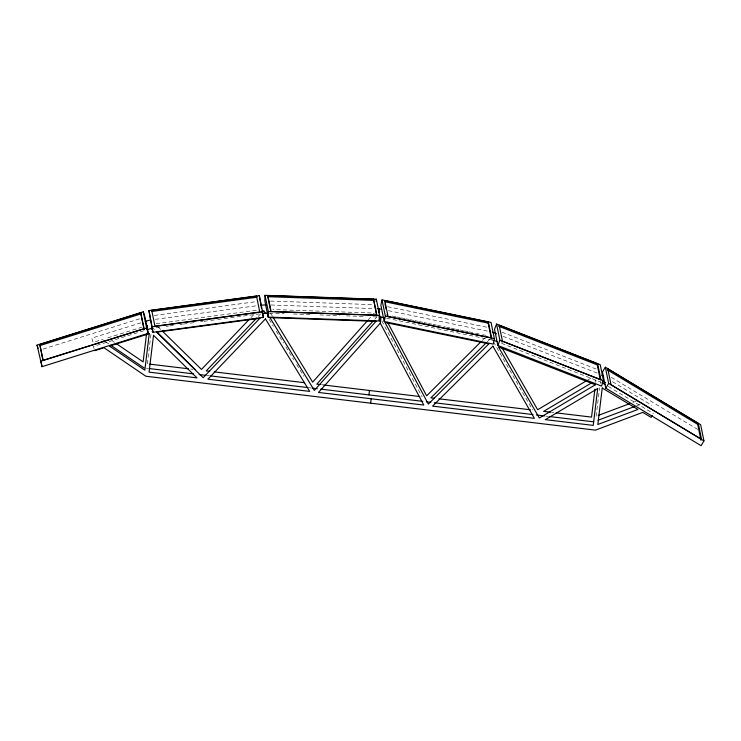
<?xml version="1.0" encoding="UTF-8"?>
<svg xmlns="http://www.w3.org/2000/svg" width="741" height="741" viewBox="0 0 741 741"><rect width="100%" height="100%" fill="white"/><g stroke="black" fill="none" stroke-linecap="round" stroke-linejoin="round"><path stroke-width="0.56" stroke-dasharray="3.71 2.78" d="M147.385 363.859L151.303 331.496M595.727 382.513L595.996 380.281L594.023 381.458M596.135 416.21L599.58 387.719M368.101 319.973L371.185 316.527M371.954 315.657L374.261 313.072L272.818 309.516M374.798 319.158L377.086 316.592M250.986 317.556L253.385 315.045M258.164 316.481L260.563 313.962M482.261 340.48L484.716 338.044M487.115 341.934L491.19 337.877L492.922 340.888M587.798 379.976L591.726 377.641M632.981 402.391L636.232 401.177M636.797 405.716L640.02 404.503M43.098 349.067L140.605 318.491M140.938 322.826L91.745 338.146L93.07 342.398L102.341 339.508L105.194 341.444M107.769 337.813L142.022 327.151M143.726 330.764L93.431 346.427L94.098 348.548M154.221 315.453L255.488 301.735M155.406 319.334L256.043 305.829M156.129 323.724L257.025 310.183M155.953 327.763L161.668 326.994M166.243 326.383L168.531 326.077M169.68 325.92L175.395 325.16M179.97 324.539L182.258 324.234M183.398 324.086L189.122 323.317M190.261 323.159L195.976 322.391M200.552 321.779L202.839 321.474M203.988 321.316L209.703 320.547M210.842 320.399L216.567 319.63M217.706 319.473L258.878 313.952M270.567 301.078L372.686 304.625M270.965 304.996L374.733 308.636M269.196 313.147L284.183 313.675M293.408 313.999L310.701 314.61M319.927 314.934L339.526 315.62M346.445 315.861L364.896 316.509M372.964 316.787L377.577 316.953M190.743 369.055L193.021 369.333M321.39 384.718L323.678 384.996M551.6 412.32L553.888 412.598M146.394 368.221L148.682 368.499M207.184 375.511L209.481 375.78M309.275 387.747L311.572 388.025M545.58 416.081L547.877 416.359M388.386 310.664L487.791 331.19M392.304 316.018L395.685 316.713M396.815 316.944L400.205 317.648M401.335 317.88L404.725 318.584M405.855 318.815L409.245 319.51M410.375 319.741L413.756 320.445M414.886 320.677L418.276 321.381M419.406 321.613L422.796 322.307M423.926 322.548L427.316 323.243M428.446 323.474L431.827 324.178M432.957 324.41L436.347 325.104M437.477 325.345L445.387 326.976M446.517 327.207L449.898 327.911M451.028 328.143L454.418 328.837M455.548 329.069L458.938 329.773M460.068 330.004L463.458 330.708M464.588 330.94L467.969 331.635M469.099 331.875L481.53 334.432M482.66 334.673L486.04 335.367M386.682 318.241L492.876 340.165M387.636 306.709L487.68 327.402M503.056 336.312L597.589 373.223M501.527 343.333L601.433 382.337M502.009 332.163L596.033 369.009M612.492 381.717L651.719 405.29M608.296 386.459L653.414 413.561M611.316 377.299L697.753 429.456M112.549 341.073L114.457 342.37M106.139 342.092L108.983 344.028M158.25 327.077L160.695 329.476M151.84 327.031L155.943 331.051M270.613 313.286L272.41 316.24M269.15 319.436L273.336 326.29M276.319 331.19L283.497 342.944M285.896 346.871L293.668 359.607M296.659 364.507L303.838 376.261M493.497 341.888L532.705 410.06M381.837 320.946L422.111 396.796M600.599 381.735L601.044 383.903"/><path stroke-width="1.11" d="M265.028 295.326L264.833 300.883L268.14 317.102L379.448 320.964L379.642 315.407L376.326 299.188L265.028 295.326L268.344 311.544L268.14 317.102M376.567 315.194L373.575 299.253L267.844 295.585L271.086 311.479L376.826 315.147L373.575 299.253M376.252 301.411L376.326 299.188M146.579 333.404L143.133 361.904L116.374 343.676M147.135 328.847L147.552 325.429M151.572 329.263L151.84 327.031M368.925 394.897L369.463 390.488M378.855 312.85L379.346 308.793L381.606 309.266M370.62 403.178L371.148 398.76M380.3 323.159L423.806 405.077L318.5 392.452L380.3 323.159L381.041 317.074L384.431 317.769M594.912 389.21L591.54 417.109L556.167 412.867M382.023 299.873L380.893 305.311L384.209 321.529L493.247 344.093L494.377 338.646L491.061 322.428L382.023 299.873L385.339 316.092L384.209 321.529M384.783 300.596L388.034 316.49L491.616 337.915L488.375 322.029L384.783 300.596L384.56 301.689L488.143 323.113L491.172 337.942M488.143 323.113L488.375 322.029M496.563 324.058L494.525 329.236L497.841 345.454L601.488 386.061L603.526 380.883L600.21 364.665L496.563 324.058L499.879 340.276L497.841 345.454M502.028 342.166L502.435 341.129L499.184 325.243L597.654 363.812L600.895 379.707L502.435 341.129M600.275 379.679L597.246 364.85L597.654 363.812M652.265 415.469L651.117 417.378L642.79 412.376L595.449 430.132L145.792 376.224L104.036 347.779L94.755 350.669M605.351 367.203L602.47 371.963L605.786 388.182L701.069 445.674L703.95 440.914L700.634 424.695L605.351 367.203L608.667 383.421L605.786 388.182M607.768 368.805L611.019 384.699L701.532 439.311L698.291 423.426L607.768 368.805L607.194 369.759L697.707 424.371L700.958 440.265M697.707 424.371L698.291 423.426M367.332 320.844L312.656 382.152L273.012 317.222M373.269 320.872L316.815 384.171L320.242 384.588M249.393 319.232L201.487 369.426L162.325 331.07M256.571 318.148L206.211 370.917L209.647 371.324M262.166 312.294L263.759 310.618L265.556 313.554M480.631 342.11L426.631 395.814L387.599 322.316M486.3 342.74L430.901 397.852L434.328 398.26M586.816 380.559L537.66 409.727L501.944 347.649M592.04 382.634L543.616 411.366L550.461 412.181M598.302 415.405L629.73 403.613M598.061 420.24L634.648 406.522M37.05 345.139L143.319 311.813L144.986 317.111L148.302 333.33L42.033 366.656L37.05 345.139L38.05 348.316M140.697 312.804L143.949 328.698L42.987 360.358L39.736 344.472L140.697 312.804L144.06 328.698M43.108 360.358L40.07 345.528L141.031 313.869M40.366 361.358L146.635 328.031L143.319 311.813M145.319 321.464L149.691 320.103M147.005 329.745L151.377 328.383M148.922 310.562L259.294 295.613L262.61 311.831L263.351 317.343L152.979 332.292L148.922 310.562L152.979 332.292M256.571 296.15L256.719 297.252L151.868 311.452L151.72 310.349L256.571 296.15L259.748 312.081M259.813 312.044L154.962 326.244L151.72 310.349M152.238 326.781L262.61 311.831M260.619 305.218L266.352 304.838M262.305 313.489L268.038 313.11M373.538 300.364L267.807 296.696L270.613 310.47M377.039 308.719L379.346 308.793M268.344 311.544L379.642 315.407M378.734 316.991L381.041 317.074M149.663 364.137L188.464 368.786M214.223 371.871L304.588 382.708M323.678 384.996L419.823 396.518M438.904 398.806L530.417 409.782M149.83 368.629L193.42 373.862M199.162 374.548L206.044 375.372M210.629 375.919L308.136 387.608M312.721 388.164L317.305 388.71M320.751 389.127L422.842 401.363M426.279 401.779L430.873 402.326M434.309 402.743L532.964 414.571M536.401 414.979L544.431 415.942M549.016 416.488L593.754 421.851M385.339 316.092L494.377 338.646M492.311 332.125L496.609 333.802M494.006 340.397L497.23 341.657M498.776 326.272L597.246 364.85M499.879 340.276L603.526 380.883M601.701 375.242L603.665 376.419M602.535 380.93L605.508 382.717M602.405 382.93L605.351 384.69M608.667 383.421L703.95 440.914M110.881 345.325L144.097 367.944M156.759 331.857L195.309 369.602M379.151 315.888L380.226 317.917M146.635 328.031L148.302 333.33M143.949 328.698L144.282 329.754M39.736 344.472L40.07 345.528M384.987 303.81L386.07 309.099M387.154 314.397L387.589 316.518M379.003 318.797L379.448 320.964M261.582 308.691L259.294 295.613M262.027 310.85L263.351 317.343M40.922 361.256L42.033 366.656M149.237 333.7L144.828 370.176L109.464 346.093L149.237 333.7M153.526 335.312L149.071 372.139L196.995 377.882L153.526 335.312M597.691 388.562L593.226 425.39L545.311 419.638L597.691 388.562M602.238 388.015L597.83 424.491L637.927 409.449L602.238 388.015M375.956 321.344L314.341 390.424L269.9 317.63L375.956 321.344M259.859 318.306L203.173 377.697L156.675 332.153L259.859 318.306M265.454 318.889L207.906 379.188L309.71 391.396L265.454 318.889M488.865 343.88L428.326 404.095L384.959 322.428L488.865 343.88M492.885 346.158L432.587 406.124L534.4 418.332L492.885 346.158M595.384 384.755L539.346 418.007L498.452 346.908L595.384 384.755"/></g></svg>
